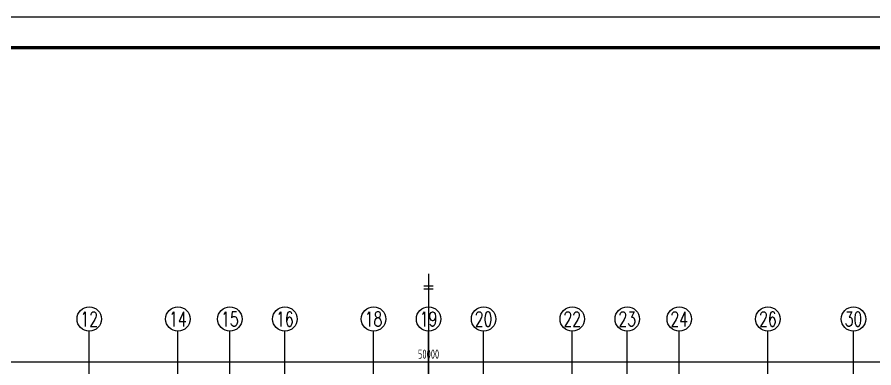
# Model space of a CAD drawing. Extents: x -668857 to 185752, y -270966 to 286822.
# Drawn here: x -192354 to -164328, y -130504 to -119024 of the extents above; entities that cross this region are included whole.
import ezdxf
from ezdxf.enums import TextEntityAlignment as Align

# ---------------------------------------------------------------- set-up
doc = ezdxf.new("R2010")
doc.units = 0
doc.header["$LTSCALE"] = 1000
doc.linetypes.add('CENTER', pattern=[8, 5, -1, 1, -1])
doc.linetypes.add('DOTE', pattern=[2.42, 2, -0.2, 0.02, -0.2])
doc.layers.get('0').update_dxf_attribs({"linetype": 'CONTINUOUS'})
doc.layers.get('DEFPOINTS').update_dxf_attribs({"linetype": 'CONTINUOUS'})
for name, color, linetype in [('-TK', 7, 'CONTINUOUS'), ('A-AXIS', 1, 'CONTINUOUS'), ('A-DOTE', 10, 'DOTE'), ('AXIS_NUM', 7, 'CONTINUOUS'), ('S-Y一般标注', 3, 'CONTINUOUS'), ('THIN', 7, 'CONTINUOUS')]:
    doc.layers.add(name, color=color, linetype=linetype)
doc.styles.add('TSSD_Axis', font='complex.shx', dxfattribs={"width": 0.7, "bigfont": 'hztxt.shx'})
doc.styles.add('TSSD_DIMENSION', font='Tssdeng.shx', dxfattribs={"width": 0.7, "bigfont": 'tssdchn.shx'})
doc.dimstyles.new('TSSD_100_100', dxfattribs={"dimtxt": 300, "dimasz": 100, "dimexe": 100, "dimexo": 250, "dimgap": 100, "dimtad": 1, "dimdec": 0, "dimzin": 0, "dimdsep": 46, "dimtxsty": 'TSSD_DIMENSION', "dimblk": 'ARCHTICK', "dimcen": 0, "dimdle": 100, "dimclrt": 7, "dimadec": 0, "dimazin": 0, "dimtfac": 1, "dimtdec": 0, "dimtix": 1, "dimtmove": 2, "dimatfit": 3, "dimldrblk": 'ARCHTICK', "dimfxl": 1, "dimtolj": 1, "dimtzin": 0, "dimarcsym": 0})

# ---------------------------------------------------------------- blocks, each defined once
blk = doc.blocks.new('A1')
blk.add_lwpolyline([(0, 59400), (0, 0), (84100, 0), (84100, 59400)], close=True)
at = {"const_width": 100}
blk.add_lwpolyline([(2500, 58400), (2500, 1000), (83100, 1000), (83100, 58400)], close=True, dxfattribs=at)
blk = doc.blocks.new('ts_axno')
at = {"color": 0, "linetype": 'ByBlock', "lineweight": -2}
blk.add_circle((0, 0), 0.5, dxfattribs=at)
at = {"color": 0, "linetype": 'ByBlock', "lineweight": -2, "style": 'TSSD_Axis', "width": 0.7}
blk.add_attdef('A', text='', height=0.6, dxfattribs=at).set_placement((0, 0), align=Align.MIDDLE_CENTER)
blk = doc.blocks.new('_ArchTick')
at = {"color": 0, "linetype": 'ByBlock', "const_width": 0.15}
blk.add_lwpolyline([(-0.5, -0.5), (0.5, 0.5)], dxfattribs=at)
blk = doc.blocks.new('*D179')
at = {"layer": 'DEFPOINTS', "color": 0, "transparency": 16777216}
for p in [(54600, 20050), (4600, 18250), (54600, 18250)]:
    blk.add_point(p, dxfattribs=at)
at = {"layer": 'S-Y一般标注', "color": 0, "lineweight": -2, "transparency": 16777216}
for p, q in [((4500, 20050), (54700, 20050)), ((4600, 18500), (4600, 20150)), ((54600, 18500), (54600, 20150))]:
    blk.add_line(p, q, dxfattribs=at)
at = {"layer": 'S-Y一般标注', "color": 0, "lineweight": -2, "transparency": 16777216, "xscale": 100, "yscale": 100, "zscale": 100, "rotation": 180}
blk.add_blockref('_ArchTick', (4600, 20050), dxfattribs=at)
at = {"layer": 'S-Y一般标注', "color": 0, "lineweight": -2, "transparency": 16777216, "xscale": 100, "yscale": 100, "zscale": 100}
blk.add_blockref('_ArchTick', (54600, 20050), dxfattribs=at)
at = {"layer": 'S-Y一般标注', "color": 7, "transparency": 16777216, "insert": (29600, 20300), "char_height": 300, "attachment_point": 5, "style": 'TSSD_DIMENSION'}
blk.add_mtext('\\A1;50000', dxfattribs=at)
blk = doc.blocks.new('20210726.16395156')
at = {"layer": 'A-AXIS'}
for p, q in [((18500, 18249.9), (18500, 21049.9)), ((21400, 18249.9), (21400, 21049.9)), ((23100, 18249.9), (23100, 21049.9)), ((24900, 18249.9), (24900, 21049.9)), ((27800, 18249.9), (27800, 21049.9)), ((29600, 18249.9), (29600, 21049.9)), ((31400, 18249.9), (31400, 21049.9)), ((34300, 18249.9), (34300, 21049.9)), ((36100, 18249.9), (36100, 21049.9)), ((37800, 18249.9), (37800, 21049.9)), ((40700, 18249.9), (40700, 21049.9)), ((43500, 18249.9), (43500, 21049.9))]:
    blk.add_line(p, q, dxfattribs=at)
ref = blk.add_blockref('ts_axno', (18500, 21449.9), dxfattribs=dict(at, xscale=800, yscale=800, zscale=800))
ref.add_attrib('7', '12', dxfattribs={"layer": 'AXIS_NUM', "height": 480, "style": 'TSSD_Axis', "width": 0.7}).set_placement((18500, 21449.9), align=Align.MIDDLE_CENTER)
ref = blk.add_blockref('ts_axno', (21400, 21449.9), dxfattribs=dict(at, xscale=800, yscale=800, zscale=800))
ref.add_attrib('8', '14', dxfattribs={"layer": 'AXIS_NUM', "height": 480, "style": 'TSSD_Axis', "width": 0.7}).set_placement((21400, 21449.9), align=Align.MIDDLE_CENTER)
ref = blk.add_blockref('ts_axno', (23100, 21449.9), dxfattribs=dict(at, xscale=800, yscale=800, zscale=800))
ref.add_attrib('9', '15', dxfattribs={"layer": 'AXIS_NUM', "height": 480, "style": 'TSSD_Axis', "width": 0.7}).set_placement((23100, 21449.9), align=Align.MIDDLE_CENTER)
ref = blk.add_blockref('ts_axno', (24900, 21449.9), dxfattribs=dict(at, xscale=800, yscale=800, zscale=800))
ref.add_attrib('10', '16', dxfattribs={"layer": 'AXIS_NUM', "height": 480, "style": 'TSSD_Axis', "width": 0.7}).set_placement((24900, 21449.9), align=Align.MIDDLE_CENTER)
ref = blk.add_blockref('ts_axno', (27800, 21449.9), dxfattribs=dict(at, xscale=800, yscale=800, zscale=800))
ref.add_attrib('11', '18', dxfattribs={"layer": 'AXIS_NUM', "height": 480, "style": 'TSSD_Axis', "width": 0.7}).set_placement((27800, 21449.9), align=Align.MIDDLE_CENTER)
ref = blk.add_blockref('ts_axno', (29600, 21449.9), dxfattribs=dict(at, xscale=800, yscale=800, zscale=800))
ref.add_attrib('12', '19', dxfattribs={"layer": 'AXIS_NUM', "height": 480, "style": 'TSSD_Axis', "width": 0.7}).set_placement((29600, 21449.9), align=Align.MIDDLE_CENTER)
ref = blk.add_blockref('ts_axno', (31400, 21449.9), dxfattribs=dict(at, xscale=800, yscale=800, zscale=800))
ref.add_attrib('13', '20', dxfattribs={"layer": 'AXIS_NUM', "height": 480, "style": 'TSSD_Axis', "width": 0.7}).set_placement((31400, 21449.9), align=Align.MIDDLE_CENTER)
ref = blk.add_blockref('ts_axno', (34300, 21449.9), dxfattribs=dict(at, xscale=800, yscale=800, zscale=800))
ref.add_attrib('14', '22', dxfattribs={"layer": 'AXIS_NUM', "height": 480, "style": 'TSSD_Axis', "width": 0.7}).set_placement((34300, 21449.9), align=Align.MIDDLE_CENTER)
ref = blk.add_blockref('ts_axno', (36100, 21449.9), dxfattribs=dict(at, xscale=800, yscale=800, zscale=800))
ref.add_attrib('15', '23', dxfattribs={"layer": 'AXIS_NUM', "height": 480, "style": 'TSSD_Axis', "width": 0.7}).set_placement((36100, 21449.9), align=Align.MIDDLE_CENTER)
ref = blk.add_blockref('ts_axno', (37800, 21449.9), dxfattribs=dict(at, xscale=800, yscale=800, zscale=800))
ref.add_attrib('16', '24', dxfattribs={"layer": 'AXIS_NUM', "height": 480, "style": 'TSSD_Axis', "width": 0.7}).set_placement((37800, 21449.9), align=Align.MIDDLE_CENTER)
ref = blk.add_blockref('ts_axno', (40700, 21449.9), dxfattribs=dict(at, xscale=800, yscale=800, zscale=800))
ref.add_attrib('17', '26', dxfattribs={"layer": 'AXIS_NUM', "height": 480, "style": 'TSSD_Axis', "width": 0.7}).set_placement((40700, 21449.9), align=Align.MIDDLE_CENTER)
ref = blk.add_blockref('ts_axno', (43500, 21449.9), dxfattribs=dict(at, xscale=800, yscale=800, zscale=800))
ref.add_attrib('18', '30', dxfattribs={"layer": 'AXIS_NUM', "height": 480, "style": 'TSSD_Axis', "width": 0.7}).set_placement((43500, 21449.9), align=Align.MIDDLE_CENTER)
at = {"layer": 'S-Y一般标注'}
dim = blk.add_linear_dim(base=(54600, 20049.9), p1=(4600, 18249.9), p2=(54600, 18249.9), dimstyle='TSSD_100_100', dxfattribs=at)
dim.commit()
dim.dimension.update_dxf_attribs({"geometry": '*D179', "text_midpoint": (29600, 20299.9)})

msp = doc.modelspace()

# ---------------------------------------------------------------- linework, layer by layer
at = {"layer": 'THIN', "linetype": 'CENTER'}
msp.add_line((-178894.86, -127421.96), (-178894.86, -151288.89), dxfattribs=at)
at = {"layer": 'THIN'}
for p, q in [((-178744.86, -127825.2), (-179044.86, -127825.2)), ((-178744.86, -127925.2), (-179044.86, -127925.2))]:
    msp.add_line(p, q, dxfattribs=at)

# ---------------------------------------------------------------- block references
at = {"layer": '-TK'}
msp.add_blockref('A1', (-219837.15, -178424.26), dxfattribs=at)
at = {"layer": 'A-DOTE'}
msp.add_blockref('20210726.16395156', (-208494.86, -150354.8), dxfattribs=at)

doc.saveas('drawing.dxf')
